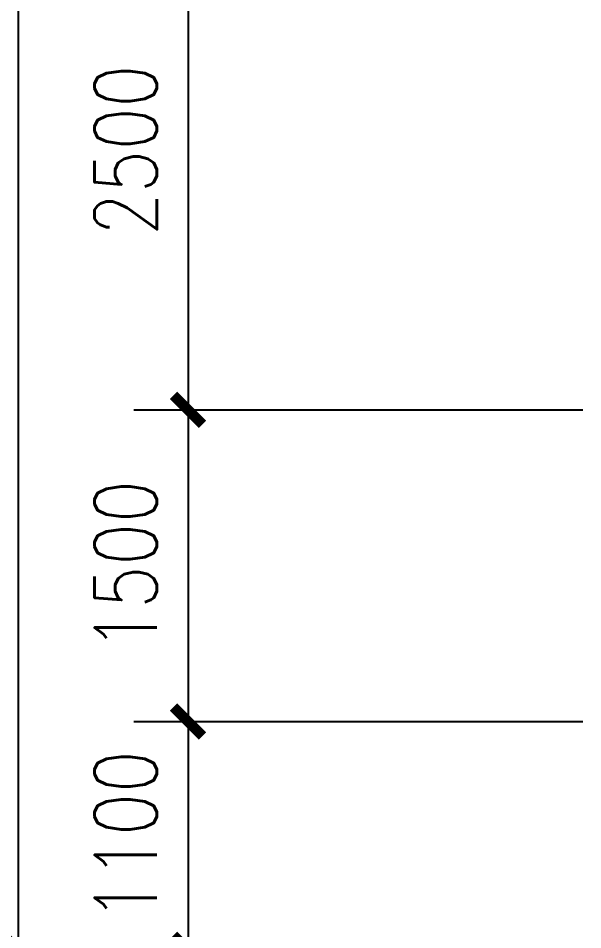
# Model space of a CAD drawing. Header units: millimetres. Extents: x 1143 to 39838, y 578 to 35727.
# Drawn here: x 2141 to 4858, y 6437 to 10824 of the extents above; entities that cross this region are included whole.
import ezdxf

# ---------------------------------------------------------------- set-up
doc = ezdxf.new("R2010")
doc.units = ezdxf.units.MM
for name, color, linetype in [('AXIS', 3, 'Continuous'), ('JJ', 8, 'Continuous'), ('PUB_WINDW', 7, 'Continuous')]:
    doc.layers.add(name, color=color, linetype=linetype)
doc.styles.add('DIM_FONT', font='SIMPLEX', dxfattribs={"width": 0.8})
doc.styles.get("Standard").update_dxf_attribs({"font": 'arial.ttf'})
doc.dimstyles.new('AXIS', dxfattribs={"dimtxt": 300, "dimasz": 1, "dimexe": 250, "dimexo": 300, "dimgap": 0.09, "dimtad": 1, "dimdec": 0, "dimzin": 0, "dimdsep": 46, "dimtxsty": 'DIM_FONT', "dimblk": '_DIMX', "dimcen": 0.09, "dimse1": 1, "dimse2": 1, "dimclrt": 7, "dimadec": 0, "dimazin": 0, "dimtfac": 1, "dimtdec": 0, "dimtix": 1, "dimtmove": 2, "dimatfit": 3, "dimldrblk": '_DIMX', "dimfxl": 1, "dimtolj": 1, "dimtzin": 0, "dimarcsym": 0})

# ---------------------------------------------------------------- blocks, each defined once
blk = doc.blocks.new('_DIMX')
at = {"const_width": 50}
blk.add_lwpolyline([(-70, -70), (70, 70)], dxfattribs=at)
blk = doc.blocks.new('*D49')
at = {"color": 0, "linetype": 'ByBlock', "transparency": 16777216}
blk.add_line((602837.9, 365759.4), (602837.9, 364261.4), dxfattribs=at)
at = {"layer": 'DEFPOINTS', "color": 0, "linetype": 'ByBlock', "transparency": 16777216}
for p in [(604737.9, 365760.4), (602837.9, 364260.4), (604737.9, 364260.4)]:
    blk.add_point(p, dxfattribs=at)
at = {"color": 0, "linetype": 'ByBlock', "transparency": 16777216}
for p, rotation in [((602837.9, 365760.4), 90), ((602837.9, 364260.4), 270)]:
    blk.add_blockref('_DIMX', p, dxfattribs=dict(at, rotation=rotation))
at = {"color": 7, "linetype": 'ByBlock', "transparency": 16777216, "insert": (602537.9, 365010.4), "char_height": 300, "attachment_point": 5, "rotation": 90, "style": 'DIM_FONT'}
blk.add_mtext('\\A1;1500', dxfattribs=at)
blk = doc.blocks.new('*D51')
at = {"color": 0, "linetype": 'ByBlock', "transparency": 16777216}
blk.add_line((602837.9, 364259.4), (602837.9, 363161.4), dxfattribs=at)
at = {"layer": 'DEFPOINTS', "color": 0, "linetype": 'ByBlock', "transparency": 16777216}
for p in [(604737.9, 364260.4), (602837.9, 363160.4), (604737.9, 363160.4)]:
    blk.add_point(p, dxfattribs=at)
at = {"color": 0, "linetype": 'ByBlock', "transparency": 16777216}
for p, rotation in [((602837.9, 364260.4), 90), ((602837.9, 363160.4), 270)]:
    blk.add_blockref('_DIMX', p, dxfattribs=dict(at, rotation=rotation))
at = {"color": 7, "linetype": 'ByBlock', "transparency": 16777216, "insert": (602537.9, 363710.4), "char_height": 300, "attachment_point": 5, "rotation": 90, "style": 'DIM_FONT'}
blk.add_mtext('\\A1;1100', dxfattribs=at)
blk = doc.blocks.new('*D54')
at = {"color": 0, "linetype": 'ByBlock', "transparency": 16777216}
blk.add_line((602837.9, 368259.4), (602837.9, 365761.4), dxfattribs=at)
at = {"layer": 'DEFPOINTS', "color": 0, "linetype": 'ByBlock', "transparency": 16777216}
for p in [(604737.9, 368260.4), (602837.9, 365760.4), (604737.9, 365760.4)]:
    blk.add_point(p, dxfattribs=at)
at = {"color": 0, "linetype": 'ByBlock', "transparency": 16777216}
for p, rotation in [((602837.9, 368260.4), 90), ((602837.9, 365760.4), 270)]:
    blk.add_blockref('_DIMX', p, dxfattribs=dict(at, rotation=rotation))
at = {"color": 7, "linetype": 'ByBlock', "transparency": 16777216, "insert": (602537.9, 367010.4), "char_height": 300, "attachment_point": 5, "rotation": 90, "style": 'DIM_FONT'}
blk.add_mtext('\\A1;2500', dxfattribs=at)
blk = doc.blocks.new('*D78')
at = {"color": 0, "linetype": 'ByBlock', "transparency": 16777216}
blk.add_line((602020.5, 387459.4), (602020.5, 363161.4), dxfattribs=at)
at = {"layer": 'DEFPOINTS', "color": 0, "linetype": 'ByBlock', "transparency": 16777216}
for p in [(603920.5, 387460.4), (602020.5, 363160.4), (603920.5, 363160.4)]:
    blk.add_point(p, dxfattribs=at)
at = {"color": 0, "linetype": 'ByBlock', "transparency": 16777216}
for p, rotation in [((602020.5, 387460.4), 90), ((602020.5, 363160.4), 270)]:
    blk.add_blockref('_DIMX', p, dxfattribs=dict(at, rotation=rotation))
at = {"color": 7, "linetype": 'ByBlock', "transparency": 16777216, "insert": (601720.5, 375310.4), "char_height": 300, "attachment_point": 5, "rotation": 90, "style": 'DIM_FONT'}
blk.add_mtext('\\A1;24300', dxfattribs=at)
blk = doc.blocks.new('1T4F81聚福元')
at = {"layer": 'AXIS'}
for p, q in [((-22491.3, -20500), (-20330.9, -20500)), ((-22491.3, -22000), (-20330.9, -22000))]:
    blk.add_line(p, q, dxfattribs=at)
at = {"style": 'DIM_FONT', "oblique": -180, "text_generation_flag": 4, "width": 0.8, "flags": 9}
for tag, p, rotation in [('XSIZE', (1326.3, -15051.1), 135), ('YSIZE', (1326.3, -15051.1), 135), ('XSIZE', (3900.1, -18100), 45), ('YSIZE', (3900.1, -18100), 45)]:
    blk.add_attdef(tag, p, '', height=0.5, rotation=rotation, dxfattribs=at)
at = {"layer": 'JJ', "oblique": -180, "text_generation_flag": 4, "width": 0.8, "flags": 9}
for p in [(1764.7, -14093.6), (2339, -19893.8)]:
    blk.add_attdef('XSIZE', p, '', height=0.441, dxfattribs=at)
blk.add_attdef('XSIZE', (-13521.8, -18540), '', height=0.441, rotation=90, dxfattribs=at)
at = {"layer": 'AXIS'}
dim = blk.add_aligned_dim(p1=(-21148.3, 1200), p2=(-21148.3, -23100), distance=-1900, dimstyle='AXIS', dxfattribs=at)
dim.commit()
dim.dimension.update_dxf_attribs({"geometry": '*D78', "text_midpoint": (-23348.3, -10950), "insert": (-625068.8, -386260.4)})
for base, p1, p2, picture, middle in [((-22230.9, -20500), (-20330.9, -18000), (-20330.9, -20500), '*D54', (-22530.9, -19250)), ((-22230.9, -22000), (-20330.9, -20500), (-20330.9, -22000), '*D49', (-22530.9, -21250)), ((-22230.9, -23100), (-20330.9, -22000), (-20330.9, -23100), '*D51', (-22530.9, -22550))]:
    dim = blk.add_linear_dim(base=base, p1=p1, p2=p2, angle=90, dimstyle='AXIS', dxfattribs=at)
    dim.commit()
    dim.dimension.update_dxf_attribs({"geometry": picture, "text_midpoint": middle, "insert": (-625068.8, -386260.4)})

msp = doc.modelspace()

# ---------------------------------------------------------------- block references
at = {"layer": 'PUB_WINDW'}
msp.add_blockref('1T4F81聚福元', (25189.3, 29439.1), dxfattribs=at)

doc.saveas('drawing.dxf')
